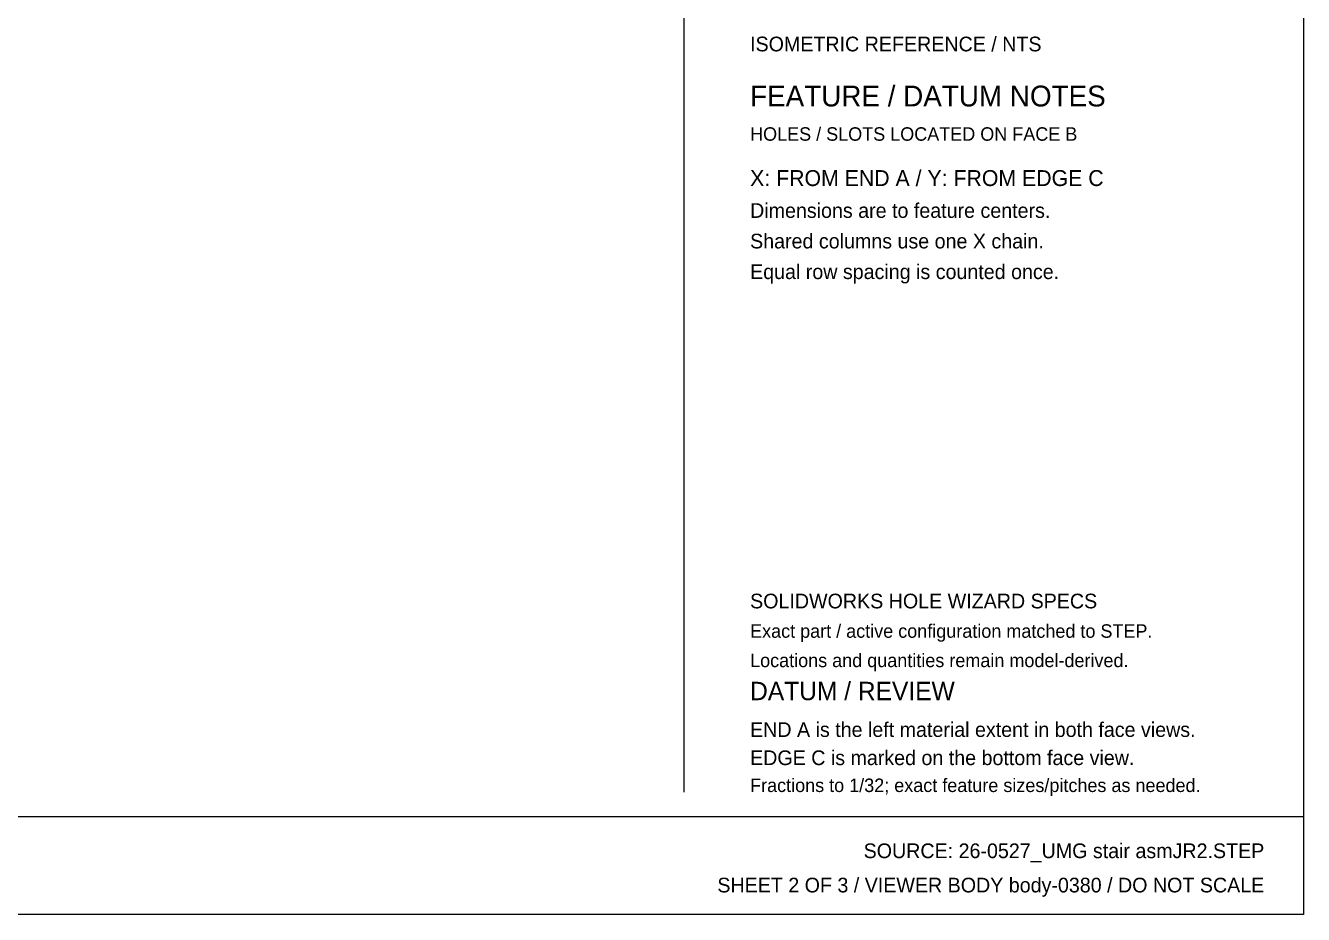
# Model space of a CAD drawing. Header units: inches. Extents: x 0.9 to 67.1, y 0.9 to 43.1.
# Drawn here: x 38.06 to 67.06, y 0.94 to 21.11 of the extents above; entities that cross this region are included whole.
import ezdxf
from ezdxf.enums import TextEntityAlignment as Align

# ---------------------------------------------------------------- set-up
doc = ezdxf.new("R2010")
doc.units = ezdxf.units.IN
doc.header["$MEASUREMENT"] = 0

msp = doc.modelspace()

# ---------------------------------------------------------------- linework, layer by layer
at = {"layer": 'OUTLINE'}
for p, q in [((67.056, 43.056), (67.056, 0.944)), ((53, 37.75), (53, 3.722)), ((0.944, 3.167), (67.056, 3.167)), ((67.056, 0.944), (0.944, 0.944))]:
    msp.add_line(p, q, dxfattribs=at)

# ---------------------------------------------------------------- texts
at = {"layer": 'ANNOTATION'}
for s, height, p in [('ISOMETRIC REFERENCE / NTS', 0.33333, (54.5, 20.528)), ('FEATURE / DATUM NOTES', 0.47222, (54.5, 19.278)), ('HOLES / SLOTS LOCATED ON FACE B', 0.30556, (54.5, 18.5)), ('X: FROM END A / Y: FROM EDGE C', 0.36111, (54.5, 17.472)), ('Dimensions are to feature centers.', 0.33333, (54.5, 16.75)), ('Shared columns use one X chain.', 0.33333, (54.5, 16.056)), ('Equal row spacing is counted once.', 0.33333, (54.5, 15.361)), ('SOLIDWORKS HOLE WIZARD SPECS', 0.33333, (54.5, 7.889)), ('Exact part / active configuration matched to STEP.', 0.30556, (54.5, 7.222)), ('Locations and quantities remain model-derived.', 0.30556, (54.5, 6.556)), ('DATUM / REVIEW', 0.41667, (54.5, 5.806)), ('END A is the left material extent in both face views.', 0.33333, (54.5, 4.972)), ('EDGE C is marked on the bottom face view.', 0.33333, (54.5, 4.333)), ('Fractions to 1/32; exact feature sizes/pitches as needed.', 0.30556, (54.5, 3.722))]:
    msp.add_text(s, height=height, dxfattribs=at).set_placement(p)
for s, p in [('SOURCE: 26-0527_UMG stair asmJR2.STEP', (66.167, 2.222)), ('SHEET 2 OF 3 / VIEWER BODY body-0380 / DO NOT SCALE', (66.167, 1.444))]:
    msp.add_text(s, height=0.33333, dxfattribs=at).set_placement(p, align=Align.RIGHT)

doc.saveas('drawing.dxf')
